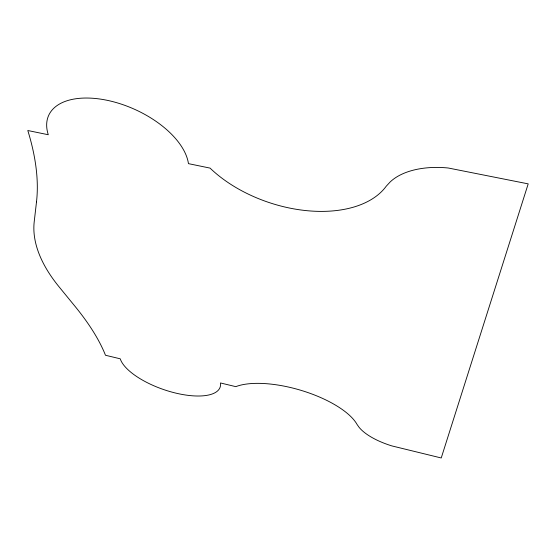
<?xml version="1.0" encoding="UTF-8"?>
<svg xmlns="http://www.w3.org/2000/svg" width="556" height="556" viewBox="0 0 556 556"><rect width="100%" height="100%" fill="white"/><g stroke="black" fill="none" stroke-linecap="round" stroke-linejoin="round"><path stroke-width="0.83" d="M36.501 201.87L34.222 221.677A230.205 109.282 17.9 0 0 59.151 286.931L74.907 306.196A391.236 126.761 26.1 0 1 105.48 355.256L120.235 358.808A52.91 20.711 19.1 0 0 175.571 393.05A52.91 20.711 19.1 0 0 220.468 382.959L235.786 386.649A69.632 26.827 16.3 0 1 302.735 390.868A69.632 26.827 16.3 0 1 357.07 424.464L359.03 427.237A48.997 19.307 13.8 0 0 391.848 445.905L441.235 457.97L528.2 183.869L448.212 167.995A71.237 40.824 11.2 0 0 390.229 181.902L386.225 186.218A107.767 64.691 18.4 0 1 210.05 168.1L188.449 163.645A75.686 40.748 24.1 0 0 106.849 100.24A75.686 40.748 24.1 0 0 48.275 134.74L27.8 130.514A654.447 237.21 34.4 0 1 36.501 201.87"/></g></svg>
